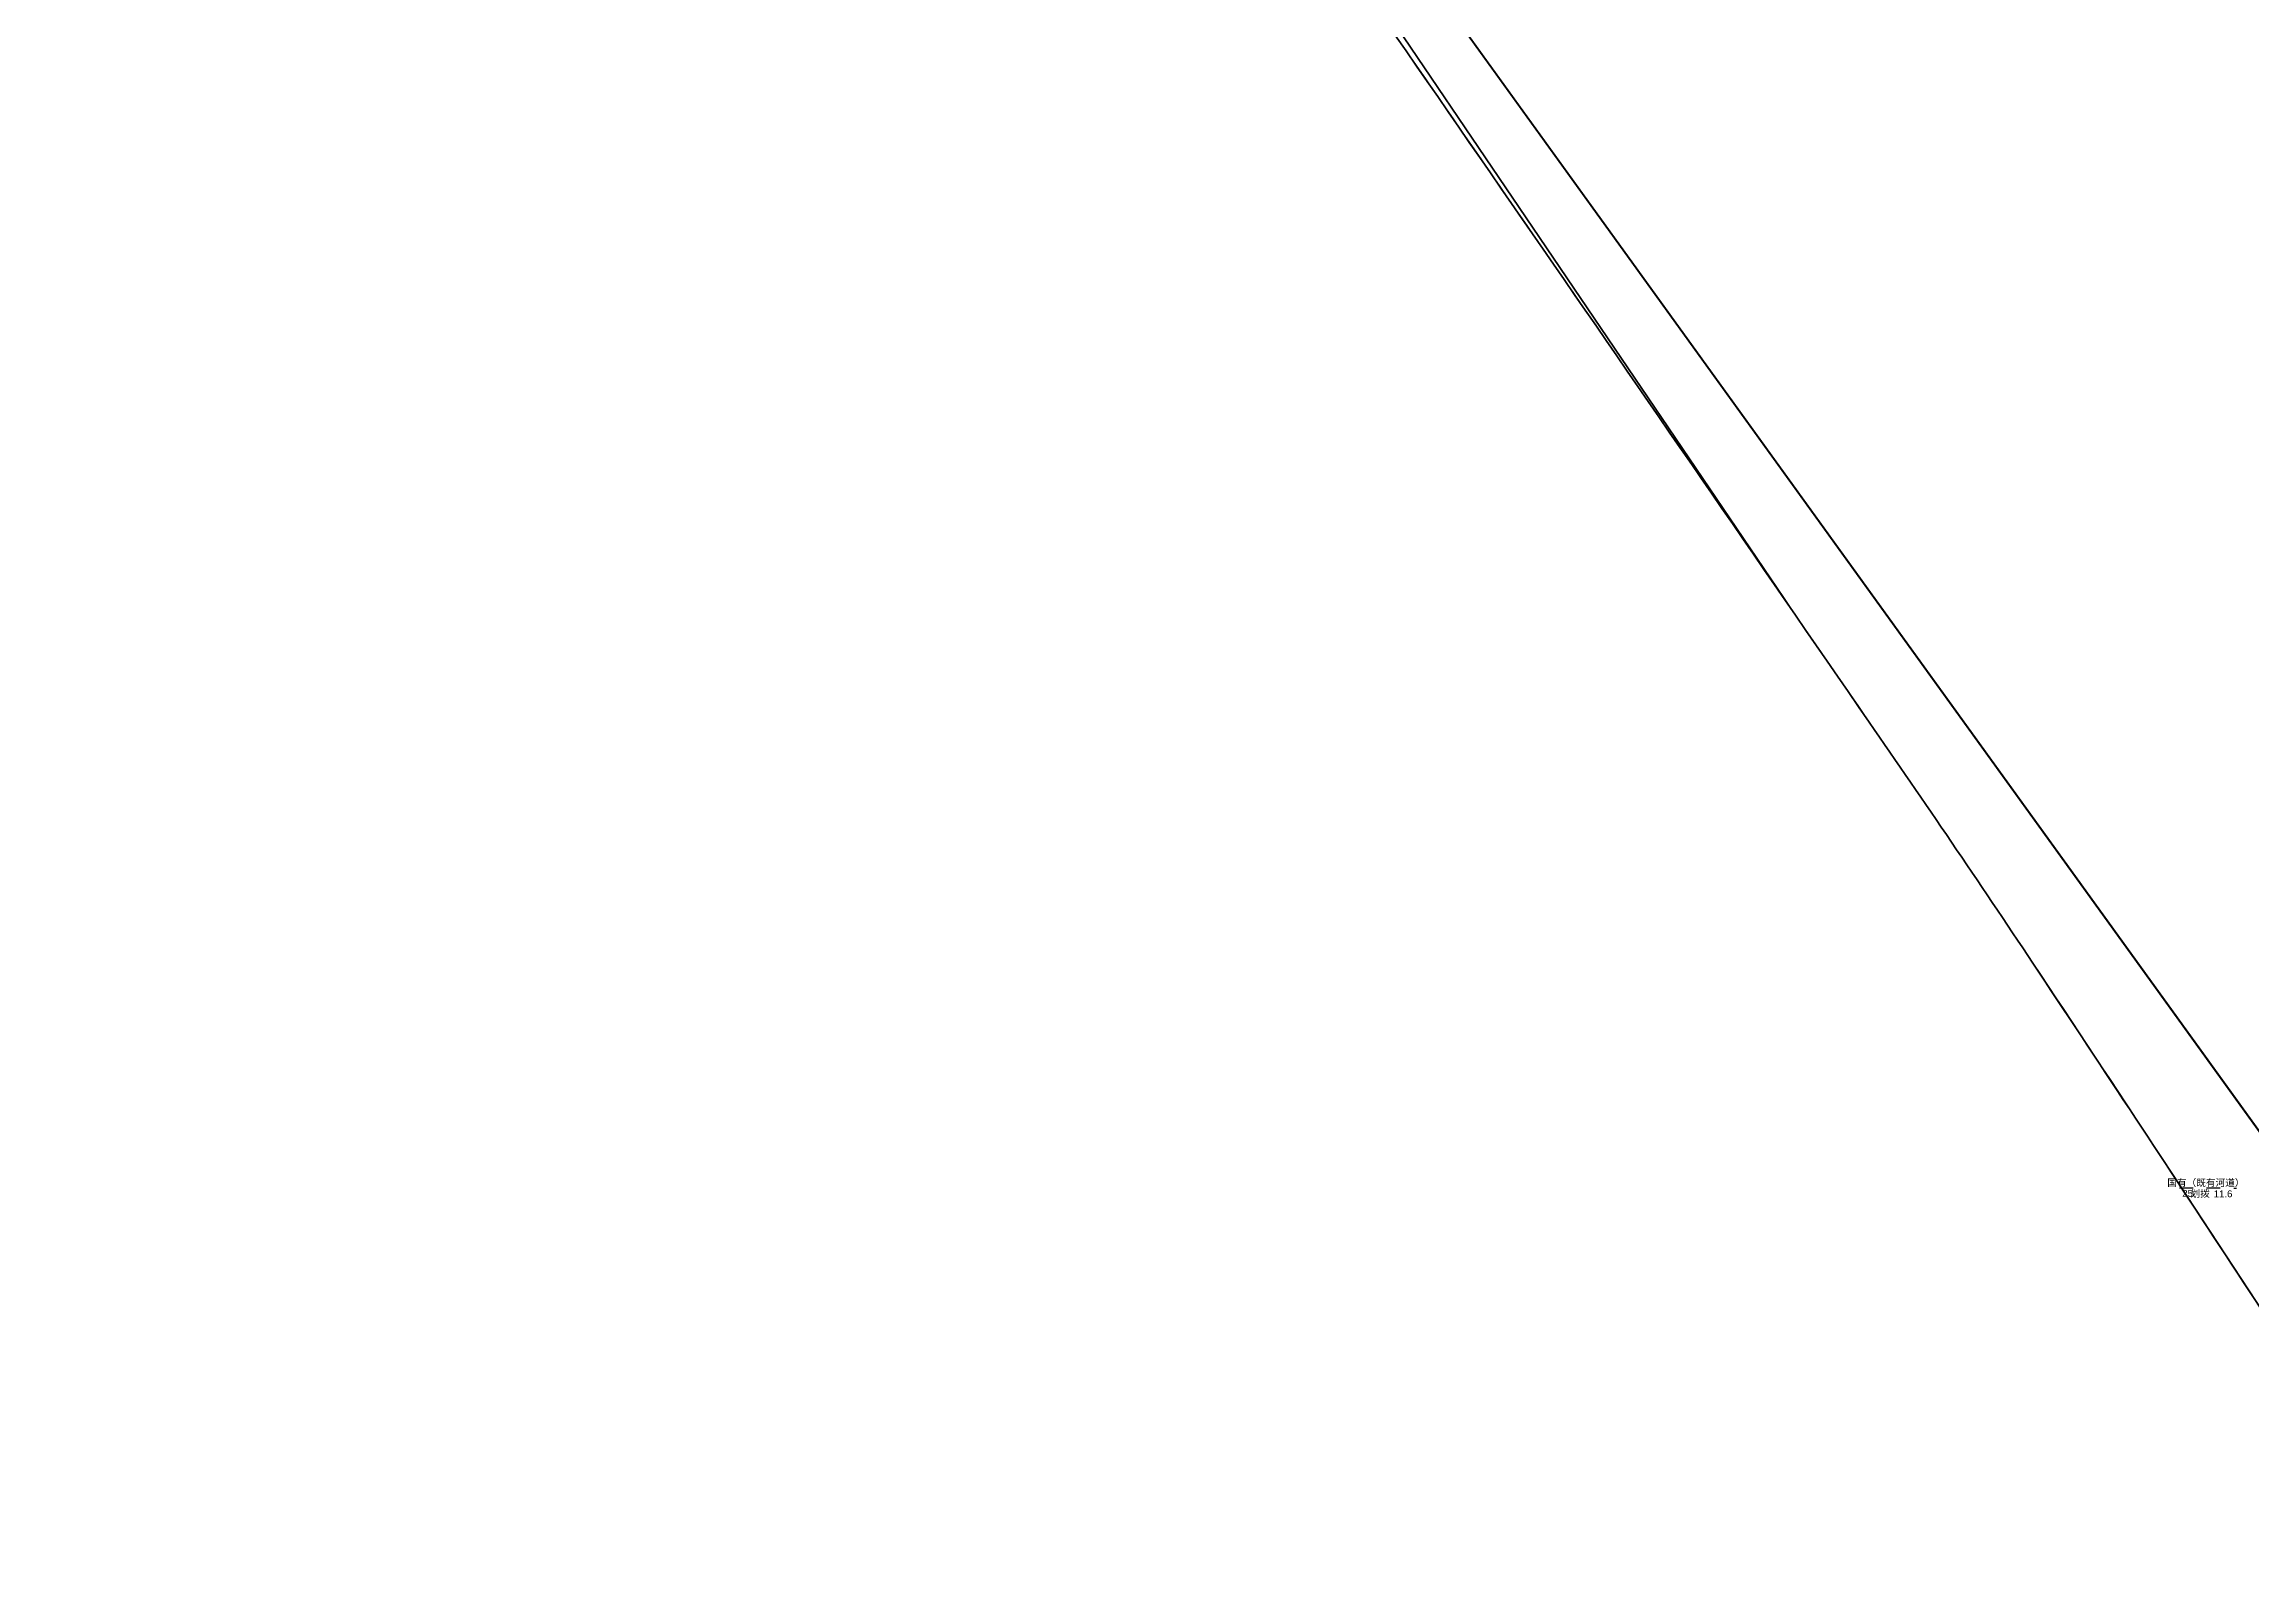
# Model space of a CAD drawing. Header units: metres. Extents: x 15788 to 16056, y 1027 to 1229.
# Drawn here: x 15880.46 to 15896.77, y 1137.89 to 1149.18 of the extents above; entities that cross this region are included whole.
import ezdxf
from ezdxf.enums import TextEntityAlignment as Align

# ---------------------------------------------------------------- set-up
doc = ezdxf.new("R2010")
doc.units = ezdxf.units.M
doc.linetypes.add('XX82', pattern=[5, 4, -1])
doc.layers.add('kc_dw', color=2, linetype='Continuous')
doc.layers.add('kc_jt', color=181, linetype='Continuous')
doc.styles.get("Standard").update_dxf_attribs({"font": 'arial.ttf'})

# ---------------------------------------------------------------- blocks, each defined once
blk = doc.blocks.new('emap_dw')
at = {"linetype": 'XX82'}
blk.add_line((-18.54, -0.17), (6.21, -0.28), dxfattribs=at)
at = {"flags": 1}
for tag, p in [('街道号', (13.79, 22.59)), ('原宗地号', (16.86, 15.47)), ('勘测序号', (32.57, -2.5)), ('权属', (33.71, -10.75))]:
    blk.add_attdef(tag, p, '', height=3, dxfattribs=at)
at = {"linetype": 'XX82', "flags": 1}
for tag, p in [('所有权人', (20.82, 10.03)), ('地块名称', (24.88, 4.33)), ('所有权宗地号', (23.73, -14.03)), ('地块号', (24.5, -18.84))]:
    blk.add_attdef(tag, p, '', height=3, dxfattribs=at)
blk.add_attdef('单位名', text='', height=3).set_placement((-7.07, 0.54), align=Align.CENTER)
for tag, p in [('单位序号', (-17.37, -4.09)), ('用地类型', (-13.76, -4.19)), ('面积', (-3.68, -4.29))]:
    blk.add_attdef(tag, p, '', height=3)

msp = doc.modelspace()

# ---------------------------------------------------------------- linework, layer by layer
at = {"layer": 'kc_dw', "flags": 128}
for points in [[(15957.71, 1183.24), (15952.76, 1191.953), (15863.071, 1191.787, -0.000225), (15868.67, 1182.92), (15875.77, 1171.67), (15878.52, 1167.3, 0.003573), (15883.14, 1160.11), (15898.787, 1138.426), (15962.48, 1166.86)], [(15863.071, 1191.787), (15832.688, 1191.73), (15884.243, 1116.633), (15886.923, 1117.977), (15943.272, 1027.5), (15970.035, 1027.5), (15939.8, 1078.87), (15933.82, 1089.03), (15932.523, 1089.437), (15929.33, 1090.44), (15898.7, 1136.99), (15897.99, 1138.07, 0.002094), (15895.15, 1142.39, 0.005018), (15893.94, 1144.17, 0.001011), (15888.96, 1151.38, -0.003965), (15887.73, 1153.17, -0.003732), (15883.14, 1160.11, -0.003573), (15878.52, 1167.3, -0.000267), (15875.77, 1171.67), (15868.67, 1182.92, 0.000225)], [(15883.14, 1160.11, 0.003732), (15887.73, 1153.17, 0.003965), (15888.96, 1151.38, -0.001011), (15893.94, 1144.17, -0.005018), (15895.15, 1142.39, -0.002094), (15897.99, 1138.07), (15898.787, 1138.426)]]:
    msp.add_lwpolyline(points, format="xyb", close=True, dxfattribs=at)
at = {"layer": 'kc_jt', "flags": 128}
for points in [[(15957.71, 1183.24), (15952.76, 1191.953), (15863.071, 1191.787, -0.000225), (15868.67, 1182.92), (15875.77, 1171.67), (15878.52, 1167.3, 0.003573), (15883.14, 1160.11), (15898.787, 1138.426), (15962.48, 1166.86)], [(15863.071, 1191.787), (15836.194, 1191.737), (15838.967, 1187.808), (15863.625, 1152.861), (15885.682, 1117.354), (15886.923, 1117.977), (15943.272, 1027.5), (15970.035, 1027.5), (15957.894, 1048.128), (15939.8, 1078.87), (15933.82, 1089.03), (15932.523, 1089.437), (15929.33, 1090.44), (15898.7, 1136.99), (15897.99, 1138.07, 0.002094), (15895.15, 1142.39, 0.005018), (15893.94, 1144.17, 0.001011), (15888.96, 1151.38, -0.003965), (15887.73, 1153.17, -0.003732), (15883.14, 1160.11, -0.003573), (15878.52, 1167.3, -0.000267), (15875.77, 1171.67), (15868.67, 1182.92, 0.000225)], [(15883.14, 1160.11, 0.000195), (15883.377, 1159.745), (15893.312, 1145.082, -0.000128), (15893.94, 1144.17, -0.005018), (15895.15, 1142.39, -0.001339), (15896.971, 1139.629), (15897.673, 1139.969)], [(15883.377, 1159.745, 0.003537), (15887.73, 1153.17, 0.003965), (15888.96, 1151.38, -0.000883), (15893.312, 1145.082)]]:
    msp.add_lwpolyline(points, format="xyb", close=True, dxfattribs=at)

# ---------------------------------------------------------------- block references
at = {"layer": 'kc_dw', "xscale": 0.0169818277792, "yscale": 0.0169818277792, "zscale": 0.0169818277792}
msp.add_blockref('emap_dw', (15896.549, 1140.732), dxfattribs=at).add_auto_attribs({'单位名': '国有（既有河道）', '单位序号': '25', '用地类型': '划拨', '面积': '11.6'})

doc.saveas('drawing.dxf')
